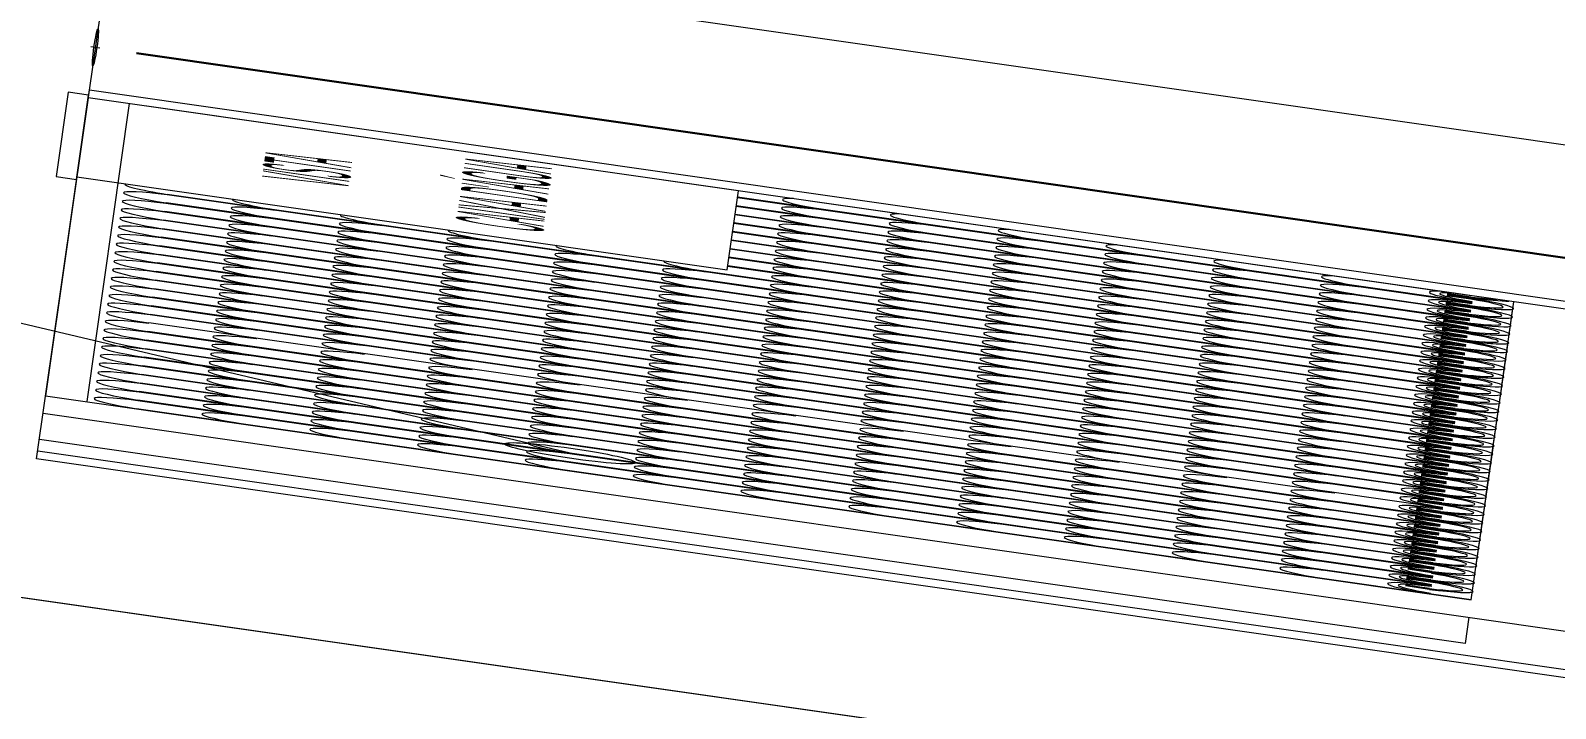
# Model space of a CAD drawing. Header units: millimetres. Extents: x -361192058 to 101130107379, y -14071650034 to 19218552450.
# Drawn here: x -134171.5 to -134040.5, y 43806.6 to 43864.8 of the extents above; entities that cross this region are included whole.
import ezdxf
from ezdxf.enums import TextEntityAlignment as Align

# ---------------------------------------------------------------- set-up
doc = ezdxf.new("R2010")
doc.units = ezdxf.units.MM
doc.header["$LTSCALE"] = 0.5
doc.layers.add('02', color=2, linetype='Continuous')
doc.layers.add('DIVERSOS', color=4, linetype='Continuous')
doc.layers.add('E-lay-9', color=9, linetype='Continuous', lineweight=9)
doc.styles.add('SANSSERIF', font='sas_____.pfb', dxfattribs={"height": 1})
doc.styles.get("Standard").update_dxf_attribs({"font": 'txt.shx', "height": 0.12})
doc.dimstyles.new('ESCALA50', dxfattribs={"dimtxt": 0.1, "dimasz": 0.06, "dimexe": 0.18, "dimexo": 0.06, "dimgap": 0.1, "dimtad": 1, "dimzin": 4, "dimdsep": 46, "dimtxsty": 'Standard', "dimblk1": 'BOLA', "dimblk2": 'BOLA', "dimsah": 1, "dimcen": -0.06, "dimse1": 1, "dimse2": 1, "dimclrd": 7, "dimclrt": 3, "dimadec": 0, "dimazin": 0, "dimtfac": 1, "dimtix": 1, "dimtmove": 0, "dimatfit": 3, "dimldrblk": 'BOLA', "dimfxl": 0, "dimtolj": 1, "dimtzin": 4, "dimarcsym": 0})

# ---------------------------------------------------------------- blocks, each defined once
blk = doc.blocks.new('BOLA')
for p, q in [((0, -1.435), (0, 1.435)), ((-1.435, 0), (1.435, 0))]:
    blk.add_line(p, q)
blk.add_circle((0, 0), 0.452)
blk = doc.blocks.new('*D849')
at = {"layer": 'Defpoints', "color": 0, "transparency": 16777216}
for p in [(4698.2647, 2420.4727), (4699.0423, 2420.4727), (4698.2647, 2415.4727)]:
    blk.add_point(p, dxfattribs=at)
at = {"layer": 'E-lay-9', "color": 7, "lineweight": -2, "transparency": 16777216}
blk.add_line((4699.0423, 2415.5327), (4699.0423, 2420.4127), dxfattribs=at)
at = {"layer": 'E-lay-9', "color": 7, "lineweight": -2, "transparency": 16777216, "xscale": 0.06, "yscale": 0.06, "zscale": 0.06}
for p, rotation in [((4699.0423, 2420.4727), 90), ((4699.0423, 2415.4727), 270)]:
    blk.add_blockref('BOLA', p, dxfattribs=dict(at, rotation=rotation))
at = {"layer": 'E-lay-9', "color": 3, "lineweight": 18, "transparency": 16777216, "insert": (4698.8823, 2417.9727), "char_height": 0.12, "attachment_point": 5, "rotation": 90}
blk.add_mtext('\\A1;5.00', dxfattribs=at)
blk = doc.blocks.new('*D1628')
at = {"layer": 'Defpoints', "color": 0, "transparency": 16777216}
for p in [(4685.2878, 2423.243), (4685.2878, 2420.043), (4686.0054, 2420.043)]:
    blk.add_point(p, dxfattribs=at)
at = {"layer": 'DIVERSOS', "color": 7, "lineweight": -2, "transparency": 16777216}
blk.add_line((4686.0054, 2423.183), (4686.0054, 2420.103), dxfattribs=at)
at = {"layer": 'DIVERSOS', "color": 7, "lineweight": -2, "transparency": 16777216, "xscale": 0.06, "yscale": 0.06, "zscale": 0.06}
for p, rotation in [((4686.0054, 2423.243), 90), ((4686.0054, 2420.043), 270)]:
    blk.add_blockref('BOLA', p, dxfattribs=dict(at, rotation=rotation))
at = {"layer": 'DIVERSOS', "color": 3, "lineweight": 18, "transparency": 16777216, "insert": (4685.8454, 2421.643), "char_height": 0.12, "attachment_point": 5, "rotation": 90}
blk.add_mtext('\\A1;3.20', dxfattribs=at)
blk = doc.blocks.new('APROVADO QUADRA 21.2 MBVII')
at = {"layer": '02', "color": 8, "lineweight": 18}
for p, q in [((4691.6063, 2418.3897), (4691.6063, 2420.4727)), ((4692.1063, 2420.4727), (4692.1063, 2418.0727)), ((4692.1063, 2418.3897), (4691.6063, 2418.3897))]:
    blk.add_line(p, q, dxfattribs=at)
at = {"layer": '02', "lineweight": 18}
for points in [[(4688.619, 2439.7183), (4674.7804, 2439.7183), (4674.7804, 2405.9015), (4688.619, 2405.9015)], [(4701.139, 2422.0652), (4688.6253, 2422.0652), (4688.6253, 2413.1258), (4701.139, 2413.1258)]]:
    blk.add_lwpolyline(points, close=True, dxfattribs=at)
at = {"layer": 'E-lay-9', "lineweight": 18}
for p, q in [((4692.7628, 2419.7098), (4693.9334, 2420.7087)), ((4698.1376, 2420.5027), (4696.5376, 2420.5027)), ((4696.5376, 2420.5027), (4696.5376, 2420.4727)), ((4698.1376, 2420.4727), (4698.1376, 2420.5027)), ((4691.2376, 2420.4727), (4698.2376, 2420.4727)), ((4691.2376, 2418.0227), (4691.2376, 2420.4727)), ((4691.3876, 2418.0727), (4691.3876, 2420.4727)), ((4698.0876, 2420.4727), (4692.4376, 2420.4727)), ((4692.4376, 2420.4727), (4692.4376, 2418.3897)), ((4696.5376, 2420.4727), (4698.1376, 2420.4727)), ((4698.0876, 2418.0727), (4698.0876, 2420.4727)), ((4698.2376, 2420.4727), (4698.2376, 2418.0227)), ((4698.0876, 2420.4127), (4692.4376, 2420.4127)), ((4698.0876, 2418.4517), (4698.0876, 2420.3873)), ((4692.4376, 2418.3897), (4692.4376, 2420.3397)), ((4692.59, 2418.4517), (4692.59, 2420.3397)), ((4692.6002, 2418.4517), (4692.6002, 2420.3397)), ((4692.7526, 2418.4517), (4692.7526, 2420.3397)), ((4692.7628, 2418.4517), (4692.7628, 2420.3397)), ((4692.9152, 2418.4517), (4692.9152, 2420.3397)), ((4692.9253, 2418.4517), (4692.9253, 2420.3397)), ((4693.0777, 2418.4517), (4693.0777, 2420.3397)), ((4693.0879, 2418.4517), (4693.0879, 2420.3397)), ((4693.2403, 2418.4517), (4693.2403, 2420.3397)), ((4693.2505, 2418.4517), (4693.2505, 2420.3397)), ((4693.4029, 2418.4517), (4693.4029, 2420.3397)), ((4693.413, 2418.4517), (4693.413, 2420.3397)), ((4693.5655, 2418.4517), (4693.5655, 2420.3397)), ((4693.5756, 2418.4517), (4693.5756, 2420.3397)), ((4693.728, 2418.4517), (4693.728, 2420.3397)), ((4693.7382, 2418.4517), (4693.7382, 2420.3397)), ((4693.8906, 2418.4517), (4693.8906, 2420.3397)), ((4693.9008, 2418.4517), (4693.9008, 2420.3397)), ((4694.0633, 2418.4517), (4694.0633, 2420.3397)), ((4694.2157, 2418.4517), (4694.2157, 2420.3397)), ((4694.2259, 2418.4517), (4694.2259, 2420.3397)), ((4694.3783, 2418.4517), (4694.3783, 2420.3397)), ((4694.3885, 2418.4517), (4694.3885, 2420.3397)), ((4694.5409, 2418.4517), (4694.5409, 2420.3397)), ((4694.551, 2418.4517), (4694.551, 2420.3397)), ((4694.7034, 2418.4517), (4694.7034, 2420.3397)), ((4694.7136, 2418.4517), (4694.7136, 2420.3397)), ((4694.866, 2418.4517), (4694.866, 2420.3397)), ((4694.8762, 2418.4517), (4694.8762, 2420.3397)), ((4695.0286, 2418.4517), (4695.0286, 2420.3397)), ((4695.0387, 2418.4517), (4695.0387, 2420.3397)), ((4695.1912, 2418.4517), (4695.1912, 2420.3397)), ((4695.2013, 2418.4517), (4695.2013, 2420.3397)), ((4695.3537, 2418.4517), (4695.3537, 2420.3397)), ((4695.3639, 2418.4517), (4695.3639, 2420.3397)), ((4695.5163, 2418.4517), (4695.5163, 2420.3397)), ((4695.5265, 2418.4517), (4695.5265, 2420.3397)), ((4695.6789, 2418.4517), (4695.6789, 2420.3397)), ((4695.689, 2418.4517), (4695.689, 2420.3397)), ((4695.8414, 2418.4517), (4695.8414, 2420.3397)), ((4695.8516, 2418.4517), (4695.8516, 2420.3397)), ((4696.004, 2418.4517), (4696.004, 2420.3397)), ((4696.0142, 2418.4517), (4696.0142, 2420.3397)), ((4696.1666, 2418.4517), (4696.1666, 2420.3397)), ((4696.1767, 2418.4517), (4696.1767, 2420.3397)), ((4696.3291, 2418.4517), (4696.3291, 2420.3397)), ((4696.3393, 2418.4517), (4696.3393, 2420.3397)), ((4696.4917, 2418.4517), (4696.4917, 2420.3397)), ((4696.5019, 2418.4517), (4696.5019, 2420.3397)), ((4696.6543, 2418.4517), (4696.6543, 2419.5227)), ((4696.6644, 2418.4517), (4696.6644, 2419.5227)), ((4696.8169, 2418.4517), (4696.8169, 2419.5227)), ((4696.827, 2418.4517), (4696.827, 2419.5227)), ((4696.9794, 2418.4517), (4696.9794, 2419.5227)), ((4696.9896, 2418.4517), (4696.9896, 2419.5227)), ((4697.142, 2418.4517), (4697.142, 2419.5227)), ((4697.1522, 2418.4517), (4697.1522, 2419.5227)), ((4697.3046, 2418.4517), (4697.3046, 2419.5227)), ((4697.3147, 2418.4517), (4697.3147, 2419.5227)), ((4697.4671, 2418.4517), (4697.4671, 2419.5227)), ((4697.4773, 2418.4517), (4697.4773, 2419.5227)), ((4697.6297, 2418.4517), (4697.6297, 2419.5227)), ((4697.6399, 2418.4517), (4697.6399, 2419.5227)), ((4697.7923, 2418.4517), (4697.7923, 2419.5227)), ((4697.8024, 2418.4517), (4697.8024, 2419.5227)), ((4697.9548, 2418.4517), (4697.9548, 2419.5227)), ((4697.965, 2418.4517), (4697.965, 2419.5227)), ((4692.5189, 2418.4517), (4692.5189, 2418.4868)), ((4692.5345, 2418.4517), (4692.5345, 2418.4868)), ((4692.6557, 2418.4517), (4692.6557, 2418.4868)), ((4692.6713, 2418.4517), (4692.6713, 2418.4868)), ((4692.6815, 2418.4517), (4692.6815, 2418.4868)), ((4692.6971, 2418.4517), (4692.6971, 2418.4868)), ((4692.8339, 2418.4517), (4692.8339, 2418.4868)), ((4692.844, 2418.4517), (4692.844, 2418.4868)), ((4692.8596, 2418.4517), (4692.8596, 2418.4868)), ((4692.9809, 2418.4517), (4692.9809, 2418.4868)), ((4692.9965, 2418.4517), (4692.9965, 2418.4868)), ((4693.0066, 2418.4517), (4693.0066, 2418.4868)), ((4693.0222, 2418.4517), (4693.0222, 2418.4868)), ((4693.1434, 2418.4517), (4693.1434, 2418.4868)), ((4693.159, 2418.4517), (4693.159, 2418.4868)), ((4693.1692, 2418.4517), (4693.1692, 2418.4868)), ((4693.1848, 2418.4517), (4693.1848, 2418.4868)), ((4693.306, 2418.4517), (4693.306, 2418.4868)), ((4693.3216, 2418.4517), (4693.3216, 2418.4868)), ((4693.3318, 2418.4517), (4693.3318, 2418.4868)), ((4693.3473, 2418.4517), (4693.3473, 2418.4868)), ((4693.4686, 2418.4517), (4693.4686, 2418.4868)), ((4693.4842, 2418.4517), (4693.4842, 2418.4868)), ((4693.4943, 2418.4517), (4693.4943, 2418.4868)), ((4693.5099, 2418.4517), (4693.5099, 2418.4868)), ((4693.6312, 2418.4517), (4693.6312, 2418.4868)), ((4693.6467, 2418.4517), (4693.6467, 2418.4868)), ((4693.6569, 2418.4517), (4693.6569, 2418.4868)), ((4693.6725, 2418.4517), (4693.6725, 2418.4868)), ((4693.7937, 2418.4517), (4693.7937, 2418.4868)), ((4693.8093, 2418.4517), (4693.8093, 2418.4868)), ((4693.8195, 2418.4517), (4693.8195, 2418.4868)), ((4693.8351, 2418.4517), (4693.8351, 2418.4868)), ((4693.9563, 2418.4517), (4693.9563, 2418.4868)), ((4693.9719, 2418.4517), (4693.9719, 2418.4868)), ((4693.982, 2418.4517), (4693.982, 2418.4868)), ((4693.9976, 2418.4517), (4693.9976, 2418.4868)), ((4694.1189, 2418.4517), (4694.1189, 2418.4868)), ((4694.1344, 2418.4517), (4694.1344, 2418.4868)), ((4694.1446, 2418.4517), (4694.1446, 2418.4868)), ((4694.1602, 2418.4517), (4694.1602, 2418.4868)), ((4694.2814, 2418.4517), (4694.2814, 2418.4868)), ((4694.297, 2418.4517), (4694.297, 2418.4868)), ((4694.3072, 2418.4517), (4694.3072, 2418.4868)), ((4694.3228, 2418.4517), (4694.3228, 2418.4868)), ((4694.444, 2418.4517), (4694.444, 2418.4868)), ((4694.4596, 2418.4517), (4694.4596, 2418.4868)), ((4694.4697, 2418.4517), (4694.4697, 2418.4868)), ((4694.4853, 2418.4517), (4694.4853, 2418.4868)), ((4694.6066, 2418.4517), (4694.6066, 2418.4868)), ((4694.6222, 2418.4517), (4694.6222, 2418.4868)), ((4694.6323, 2418.4517), (4694.6323, 2418.4868)), ((4694.6479, 2418.4517), (4694.6479, 2418.4868)), ((4694.7691, 2418.4517), (4694.7691, 2418.4868)), ((4694.7847, 2418.4517), (4694.7847, 2418.4868)), ((4694.7949, 2418.4517), (4694.7949, 2418.4868)), ((4694.8105, 2418.4517), (4694.8105, 2418.4868)), ((4694.9317, 2418.4517), (4694.9317, 2418.4868)), ((4694.9473, 2418.4517), (4694.9473, 2418.4868)), ((4694.9575, 2418.4517), (4694.9575, 2418.4868)), ((4694.973, 2418.4517), (4694.973, 2418.4868)), ((4695.0943, 2418.4517), (4695.0943, 2418.4868)), ((4695.1099, 2418.4517), (4695.1099, 2418.4868)), ((4695.12, 2418.4517), (4695.12, 2418.4868)), ((4695.1356, 2418.4517), (4695.1356, 2418.4868)), ((4695.2569, 2418.4517), (4695.2569, 2418.4868)), ((4695.2724, 2418.4517), (4695.2724, 2418.4868)), ((4695.2826, 2418.4517), (4695.2826, 2418.4868)), ((4695.2982, 2418.4517), (4695.2982, 2418.4868)), ((4695.4194, 2418.4517), (4695.4194, 2418.4868)), ((4695.435, 2418.4517), (4695.435, 2418.4868)), ((4695.4452, 2418.4517), (4695.4452, 2418.4868)), ((4695.4608, 2418.4517), (4695.4608, 2418.4868)), ((4695.582, 2418.4517), (4695.582, 2418.4868)), ((4695.5976, 2418.4517), (4695.5976, 2418.4868)), ((4695.6077, 2418.4517), (4695.6077, 2418.4868)), ((4695.6233, 2418.4517), (4695.6233, 2418.4868)), ((4695.7446, 2418.4517), (4695.7446, 2418.4868)), ((4695.7601, 2418.4517), (4695.7601, 2418.4868)), ((4695.7703, 2418.4517), (4695.7703, 2418.4868)), ((4695.7859, 2418.4517), (4695.7859, 2418.4868)), ((4695.9071, 2418.4517), (4695.9071, 2418.4868)), ((4695.9227, 2418.4517), (4695.9227, 2418.4868)), ((4695.9329, 2418.4517), (4695.9329, 2418.4868)), ((4695.9485, 2418.4517), (4695.9485, 2418.4868)), ((4696.0697, 2418.4517), (4696.0697, 2418.4868)), ((4696.0853, 2418.4517), (4696.0853, 2418.4868)), ((4696.0954, 2418.4517), (4696.0954, 2418.4868)), ((4696.111, 2418.4517), (4696.111, 2418.4868)), ((4696.2323, 2418.4517), (4696.2323, 2418.4868)), ((4696.2479, 2418.4517), (4696.2479, 2418.4868)), ((4696.258, 2418.4517), (4696.258, 2418.4868)), ((4696.2736, 2418.4517), (4696.2736, 2418.4868)), ((4696.3948, 2418.4517), (4696.3948, 2418.4868)), ((4696.4104, 2418.4517), (4696.4104, 2418.4868)), ((4696.4206, 2418.4517), (4696.4206, 2418.4868)), ((4696.4362, 2418.4517), (4696.4362, 2418.4868)), ((4696.5574, 2418.4517), (4696.5574, 2418.4868)), ((4696.573, 2418.4517), (4696.573, 2418.4868)), ((4696.5832, 2418.4517), (4696.5832, 2418.4868)), ((4696.5987, 2418.4517), (4696.5987, 2418.4868)), ((4696.72, 2418.4517), (4696.72, 2418.4868)), ((4696.7356, 2418.4517), (4696.7356, 2418.4868)), ((4696.7457, 2418.4517), (4696.7457, 2418.4868)), ((4696.7613, 2418.4517), (4696.7613, 2418.4868)), ((4696.8826, 2418.4517), (4696.8826, 2418.4868)), ((4696.8981, 2418.4517), (4696.8981, 2418.4868)), ((4696.9083, 2418.4517), (4696.9083, 2418.4868)), ((4696.9239, 2418.4517), (4696.9239, 2418.4868)), ((4697.0451, 2418.4517), (4697.0451, 2418.4868)), ((4697.0607, 2418.4517), (4697.0607, 2418.4868)), ((4697.0709, 2418.4517), (4697.0709, 2418.4868)), ((4697.0865, 2418.4517), (4697.0865, 2418.4868)), ((4697.2077, 2418.4517), (4697.2077, 2418.4868)), ((4697.2233, 2418.4517), (4697.2233, 2418.4868)), ((4697.2334, 2418.4517), (4697.2334, 2418.4868)), ((4697.249, 2418.4517), (4697.249, 2418.4868)), ((4697.3703, 2418.4517), (4697.3703, 2418.4868)), ((4697.3858, 2418.4517), (4697.3858, 2418.4868)), ((4697.396, 2418.4517), (4697.396, 2418.4868)), ((4697.4116, 2418.4517), (4697.4116, 2418.4868)), ((4697.5328, 2418.4517), (4697.5328, 2418.4868)), ((4697.5484, 2418.4517), (4697.5484, 2418.4868)), ((4697.5586, 2418.4517), (4697.5586, 2418.4868)), ((4697.5742, 2418.4517), (4697.5742, 2418.4868)), ((4697.6954, 2418.4517), (4697.6954, 2418.4868)), ((4697.711, 2418.4517), (4697.711, 2418.4868)), ((4697.7211, 2418.4517), (4697.7211, 2418.4868)), ((4697.7367, 2418.4517), (4697.7367, 2418.4868)), ((4697.858, 2418.4517), (4697.858, 2418.4868)), ((4697.8736, 2418.4517), (4697.8736, 2418.4868)), ((4697.8837, 2418.4517), (4697.8837, 2418.4868)), ((4697.8993, 2418.4517), (4697.8993, 2418.4868)), ((4698.0205, 2418.4517), (4698.0205, 2418.4868)), ((4698.0361, 2418.4517), (4698.0361, 2418.4868)), ((4698.0463, 2418.4517), (4698.0463, 2418.4868)), ((4698.0619, 2418.4517), (4698.0619, 2418.4868)), ((4692.4376, 2418.3897), (4694.0634, 2418.3897)), ((4693.0879, 2418.3897), (4694.7137, 2418.3897)), ((4693.7382, 2418.3897), (4695.3639, 2418.3897)), ((4694.3885, 2418.3897), (4696.0142, 2418.3897)), ((4695.0387, 2418.3897), (4696.6645, 2418.3897)), ((4695.689, 2418.3897), (4697.3148, 2418.3897)), ((4696.3393, 2418.3897), (4697.965, 2418.3897)), ((4696.5019, 2418.3897), (4698.0876, 2418.3897))]:
    blk.add_line(p, q, dxfattribs=at)
blk.add_lwpolyline([(4698.0876, 2419.5227), (4698.0876, 2420.4727), (4696.5876, 2420.4727), (4696.5876, 2419.5227)], close=True, dxfattribs=at)
at = {"layer": 'E-lay-9', "lineweight": 18, "flags": 128}
for points in [[(4692.4376, 2418.4497), (4692.4532, 2418.4497, -0.788263), (4692.5744, 2418.4497), (4692.59, 2418.4497, 0.827036)], [(4692.6002, 2418.4497), (4692.6158, 2418.4497, -0.788263), (4692.737, 2418.4497), (4692.7526, 2418.4497, 0.827036)], [(4692.7628, 2418.4497), (4692.7784, 2418.4497, -0.788263), (4692.8996, 2418.4497), (4692.9152, 2418.4497, 0.827036)], [(4692.9253, 2418.4497), (4692.9409, 2418.4497, -0.788263), (4693.0622, 2418.4497), (4693.0777, 2418.4497, 0.827036)], [(4693.0879, 2418.4497), (4693.1035, 2418.4497, -0.788263), (4693.2247, 2418.4497), (4693.2403, 2418.4497, 0.827036)], [(4693.2505, 2418.4497), (4693.2661, 2418.4497, -0.788263), (4693.3873, 2418.4497), (4693.4029, 2418.4497, 0.827036)], [(4693.413, 2418.4497), (4693.4286, 2418.4497, -0.788263), (4693.5499, 2418.4497), (4693.5655, 2418.4497, 0.827036)], [(4693.5756, 2418.4497), (4693.5912, 2418.4497, -0.788263), (4693.7124, 2418.4497), (4693.728, 2418.4497, 0.827036)], [(4693.7382, 2418.4497), (4693.7538, 2418.4497, -0.788263), (4693.875, 2418.4497), (4693.8906, 2418.4497, 0.827036)], [(4693.9008, 2418.4497), (4693.9163, 2418.4497, -0.788263), (4694.0376, 2418.4497), (4694.0532, 2418.4497, 0.827036)], [(4694.0633, 2418.4497), (4694.0789, 2418.4497, -0.788263), (4694.2001, 2418.4497), (4694.2157, 2418.4497, 0.827036)], [(4694.2259, 2418.4497), (4694.2415, 2418.4497, -0.788263), (4694.3627, 2418.4497), (4694.3783, 2418.4497, 0.827036)], [(4694.3885, 2418.4497), (4694.404, 2418.4497, -0.788263), (4694.5253, 2418.4497), (4694.5409, 2418.4497, 0.827036)], [(4694.551, 2418.4497), (4694.5666, 2418.4497, -0.788263), (4694.6879, 2418.4497), (4694.7034, 2418.4497, 0.827036)], [(4694.7136, 2418.4497), (4694.7292, 2418.4497, -0.788263), (4694.8504, 2418.4497), (4694.866, 2418.4497, 0.827036)], [(4694.8762, 2418.4497), (4694.8918, 2418.4497, -0.788263), (4695.013, 2418.4497), (4695.0286, 2418.4497, 0.827036)], [(4695.0387, 2418.4497), (4695.0543, 2418.4497, -0.788263), (4695.1756, 2418.4497), (4695.1912, 2418.4497, 0.827036)], [(4695.2013, 2418.4497), (4695.2169, 2418.4497, -0.788263), (4695.3381, 2418.4497), (4695.3537, 2418.4497, 0.827036)], [(4695.3639, 2418.4497), (4695.3795, 2418.4497, -0.788263), (4695.5007, 2418.4497), (4695.5163, 2418.4497, 0.827036)], [(4695.5265, 2418.4497), (4695.542, 2418.4497, -0.788263), (4695.6633, 2418.4497), (4695.6789, 2418.4497, 0.827036)], [(4695.689, 2418.4497), (4695.7046, 2418.4497, -0.788263), (4695.8258, 2418.4497), (4695.8414, 2418.4497, 0.827036)], [(4695.8516, 2418.4497), (4695.8672, 2418.4497, -0.788263), (4695.9884, 2418.4497), (4696.004, 2418.4497, 0.827036)], [(4696.0142, 2418.4497), (4696.0297, 2418.4497, -0.788263), (4696.151, 2418.4497), (4696.1666, 2418.4497, 0.827036)], [(4696.1767, 2418.4497), (4696.1923, 2418.4497, -0.788263), (4696.3136, 2418.4497), (4696.3291, 2418.4497, 0.827036)], [(4696.3393, 2418.4497), (4696.3549, 2418.4497, -0.788263), (4696.4761, 2418.4497), (4696.4917, 2418.4497, 0.827036)], [(4696.5019, 2418.4497), (4696.5175, 2418.4497, -0.788263), (4696.6387, 2418.4497), (4696.6543, 2418.4497, 0.827036)], [(4696.6644, 2418.4497), (4696.68, 2418.4497, -0.788263), (4696.8013, 2418.4497), (4696.8169, 2418.4497, 0.827036)], [(4696.827, 2418.4497), (4696.8426, 2418.4497, -0.788263), (4696.9638, 2418.4497), (4696.9794, 2418.4497, 0.827036)], [(4696.9896, 2418.4497), (4697.0052, 2418.4497, -0.788263), (4697.1264, 2418.4497), (4697.142, 2418.4497, 0.827036)], [(4697.1522, 2418.4497), (4697.1677, 2418.4497, -0.788263), (4697.289, 2418.4497), (4697.3046, 2418.4497, 0.827036)], [(4697.3147, 2418.4497), (4697.3303, 2418.4497, -0.788263), (4697.4515, 2418.4497), (4697.4671, 2418.4497, 0.827036)], [(4697.4773, 2418.4497), (4697.4929, 2418.4497, -0.788263), (4697.6141, 2418.4497), (4697.6297, 2418.4497, 0.827036)], [(4697.6399, 2418.4497), (4697.6554, 2418.4497, -0.788263), (4697.7767, 2418.4497), (4697.7923, 2418.4497, 0.827036)], [(4697.8024, 2418.4497), (4697.818, 2418.4497, -0.788263), (4697.9393, 2418.4497), (4697.9548, 2418.4497, 0.827036)], [(4692.5189, 2418.4517), (4692.5345, 2418.4517, 0.788263), (4692.6557, 2418.4517), (4692.6713, 2418.4517, -0.827036)], [(4692.6815, 2418.4517), (4692.6971, 2418.4517, 0.788263), (4692.8183, 2418.4517), (4692.8339, 2418.4517, -0.827036)], [(4692.844, 2418.4517), (4692.8596, 2418.4517, 0.788263), (4692.9809, 2418.4517), (4692.9965, 2418.4517, -0.827036)], [(4693.0066, 2418.4517), (4693.0222, 2418.4517, 0.788263), (4693.1434, 2418.4517), (4693.159, 2418.4517, -0.827036)], [(4693.1692, 2418.4517), (4693.1848, 2418.4517, 0.788263), (4693.306, 2418.4517), (4693.3216, 2418.4517, -0.827036)], [(4693.3318, 2418.4517), (4693.3473, 2418.4517, 0.788263), (4693.4686, 2418.4517), (4693.4842, 2418.4517, -0.827036)], [(4693.4943, 2418.4517), (4693.5099, 2418.4517, 0.788263), (4693.6312, 2418.4517), (4693.6467, 2418.4517, -0.827036)], [(4693.6569, 2418.4517), (4693.6725, 2418.4517, 0.788263), (4693.7937, 2418.4517), (4693.8093, 2418.4517, -0.827036)], [(4693.8195, 2418.4517), (4693.8351, 2418.4517, 0.788263), (4693.9563, 2418.4517), (4693.9719, 2418.4517, -0.827036)], [(4693.982, 2418.4517), (4693.9976, 2418.4517, 0.788263), (4694.1189, 2418.4517), (4694.1344, 2418.4517, -0.827036)], [(4694.1446, 2418.4517), (4694.1602, 2418.4517, 0.788263), (4694.2814, 2418.4517), (4694.297, 2418.4517, -0.827036)], [(4694.3072, 2418.4517), (4694.3228, 2418.4517, 0.788263), (4694.444, 2418.4517), (4694.4596, 2418.4517, -0.827036)], [(4694.4697, 2418.4517), (4694.4853, 2418.4517, 0.788263), (4694.6066, 2418.4517), (4694.6222, 2418.4517, -0.827036)], [(4694.6323, 2418.4517), (4694.6479, 2418.4517, 0.788263), (4694.7691, 2418.4517), (4694.7847, 2418.4517, -0.827036)], [(4694.7949, 2418.4517), (4694.8105, 2418.4517, 0.788263), (4694.9317, 2418.4517), (4694.9473, 2418.4517, -0.827036)], [(4694.9575, 2418.4517), (4694.973, 2418.4517, 0.788263), (4695.0943, 2418.4517), (4695.1099, 2418.4517, -0.827036)], [(4695.12, 2418.4517), (4695.1356, 2418.4517, 0.788263), (4695.2569, 2418.4517), (4695.2724, 2418.4517, -0.827036)], [(4695.2826, 2418.4517), (4695.2982, 2418.4517, 0.788263), (4695.4194, 2418.4517), (4695.435, 2418.4517, -0.827036)], [(4695.4452, 2418.4517), (4695.4608, 2418.4517, 0.788263), (4695.582, 2418.4517), (4695.5976, 2418.4517, -0.827036)], [(4695.6077, 2418.4517), (4695.6233, 2418.4517, 0.788263), (4695.7446, 2418.4517), (4695.7601, 2418.4517, -0.827036)], [(4695.7703, 2418.4517), (4695.7859, 2418.4517, 0.788263), (4695.9071, 2418.4517), (4695.9227, 2418.4517, -0.827036)], [(4695.9329, 2418.4517), (4695.9485, 2418.4517, 0.788263), (4696.0697, 2418.4517), (4696.0853, 2418.4517, -0.827036)], [(4696.0954, 2418.4517), (4696.111, 2418.4517, 0.788263), (4696.2323, 2418.4517), (4696.2479, 2418.4517, -0.827036)], [(4696.258, 2418.4517), (4696.2736, 2418.4517, 0.788263), (4696.3948, 2418.4517), (4696.4104, 2418.4517, -0.827036)], [(4696.4206, 2418.4517), (4696.4362, 2418.4517, 0.788263), (4696.5574, 2418.4517), (4696.573, 2418.4517, -0.827036)], [(4696.5832, 2418.4517), (4696.5987, 2418.4517, 0.788263), (4696.72, 2418.4517), (4696.7356, 2418.4517, -0.827036)], [(4696.7457, 2418.4517), (4696.7613, 2418.4517, 0.788263), (4696.8826, 2418.4517), (4696.8981, 2418.4517, -0.827036)], [(4696.9083, 2418.4517), (4696.9239, 2418.4517, 0.788263), (4697.0451, 2418.4517), (4697.0607, 2418.4517, -0.827036)], [(4697.0709, 2418.4517), (4697.0865, 2418.4517, 0.788263), (4697.2077, 2418.4517), (4697.2233, 2418.4517, -0.827036)], [(4697.2334, 2418.4517), (4697.249, 2418.4517, 0.788263), (4697.3703, 2418.4517), (4697.3858, 2418.4517, -0.827036)], [(4697.396, 2418.4517), (4697.4116, 2418.4517, 0.788263), (4697.5328, 2418.4517), (4697.5484, 2418.4517, -0.827036)], [(4697.5586, 2418.4517), (4697.5742, 2418.4517, 0.788263), (4697.6954, 2418.4517), (4697.711, 2418.4517, -0.827036)], [(4697.7211, 2418.4517), (4697.7367, 2418.4517, 0.788263), (4697.858, 2418.4517), (4697.8736, 2418.4517, -0.827036)], [(4697.8837, 2418.4517), (4697.8993, 2418.4517, 0.788263), (4698.0205, 2418.4517), (4698.0361, 2418.4517, -0.827036)]]:
    blk.add_lwpolyline(points, format="xyb", close=True, dxfattribs=at)
for points in [[(4698.0876, 2418.4973, 0.553916), (4697.965, 2418.4497), (4697.9806, 2418.4497, -0.60452), (4698.0876, 2418.4767)], [(4694.0634, 2418.3889, -0.378735), (4693.982, 2418.4517), (4693.9976, 2418.4517, 0.369975), (4694.0634, 2418.4041)], [(4694.7137, 2418.3889, -0.378735), (4694.6323, 2418.4517), (4694.6479, 2418.4517, 0.369975), (4694.7137, 2418.4041)], [(4695.3639, 2418.3889, -0.378735), (4695.2826, 2418.4517), (4695.2982, 2418.4517, 0.369975), (4695.3639, 2418.4041)], [(4696.0142, 2418.3889, -0.378735), (4695.9329, 2418.4517), (4695.9485, 2418.4517, 0.369975), (4696.0142, 2418.4041)], [(4696.6645, 2418.3889, -0.378735), (4696.5832, 2418.4517), (4696.5987, 2418.4517, 0.369975), (4696.6645, 2418.4041)], [(4697.3148, 2418.3889, -0.378735), (4697.2334, 2418.4517), (4697.249, 2418.4517, 0.369975), (4697.3148, 2418.4041)], [(4697.965, 2418.3889, -0.378735), (4697.8837, 2418.4517), (4697.8993, 2418.4517, 0.369975), (4697.965, 2418.4041)], [(4698.0876, 2418.397, -0.23306), (4698.0463, 2418.4517), (4698.0619, 2418.4517, 0.187537), (4698.0876, 2418.4146, 0.187537)]]:
    blk.add_lwpolyline(points, format="xyb", dxfattribs=at)
at = {"layer": 'E-lay-9', "lineweight": 18}
blk.add_circle((4692.7628, 2419.7098), 0.0956, dxfattribs=at)
for centre, start, end in [((4692.5138, 2420.3251), 10.8161, 169.1839), ((4692.6764, 2420.3251), 10.8161, 169.1839), ((4692.839, 2420.3251), 10.8161, 169.1839), ((4693.0015, 2420.3251), 10.8161, 169.1839), ((4693.1641, 2420.3251), 10.8161, 169.1839), ((4693.3267, 2420.3251), 10.8161, 169.1839), ((4693.4892, 2420.3251), 10.8161, 169.1839), ((4693.6518, 2420.3251), 10.8161, 169.1839), ((4693.8144, 2420.3251), 10.8161, 169.1839), ((4693.977, 2420.3251), 10.8161, 169.1839), ((4694.1395, 2420.3251), 10.8161, 169.1839), ((4694.3021, 2420.3251), 10.8161, 169.1839), ((4694.4647, 2420.3251), 10.8161, 169.1839), ((4694.6272, 2420.3251), 10.8161, 169.1839), ((4694.7898, 2420.3251), 10.8161, 169.1839), ((4694.9524, 2420.3251), 10.8161, 169.1839), ((4695.1149, 2420.3251), 10.8161, 169.1839), ((4695.2775, 2420.3251), 10.8161, 169.1839), ((4695.4401, 2420.3251), 10.8161, 169.1839), ((4695.6027, 2420.3251), 10.8161, 169.1839), ((4695.7652, 2420.3251), 10.8161, 169.1839), ((4695.9278, 2420.3251), 10.8161, 169.1839), ((4696.0904, 2420.3251), 10.8161, 169.1839), ((4696.2529, 2420.3251), 10.8161, 169.1839), ((4696.4155, 2420.3251), 10.8161, 169.1839), ((4696.5781, 2420.3251), 82.932, 169.1839), ((4692.5138, 2420.1676), 10.8161, 169.1839), ((4692.6764, 2420.1676), 10.8161, 169.1839), ((4692.839, 2420.1676), 10.8161, 169.1839), ((4693.0015, 2420.1676), 10.8161, 169.1839), ((4693.1641, 2420.1676), 10.8161, 169.1839), ((4693.3267, 2420.1676), 10.8161, 169.1839), ((4693.4892, 2420.1676), 10.8161, 169.1839), ((4693.6518, 2420.1676), 10.8161, 169.1839), ((4693.8144, 2420.1676), 10.8161, 169.1839), ((4693.977, 2420.1676), 10.8161, 169.1839), ((4694.1395, 2420.1676), 10.8161, 169.1839), ((4694.3021, 2420.1676), 10.8161, 169.1839), ((4694.4647, 2420.1676), 10.8161, 169.1839), ((4694.6272, 2420.1676), 10.8161, 169.1839), ((4694.7898, 2420.1676), 10.8161, 169.1839), ((4694.9524, 2420.1676), 10.8161, 169.1839), ((4695.1149, 2420.1676), 10.8161, 169.1839), ((4695.2775, 2420.1676), 10.8161, 169.1839), ((4695.4401, 2420.1676), 10.8161, 169.1839), ((4695.6027, 2420.1676), 10.8161, 169.1839), ((4695.7652, 2420.1676), 10.8161, 169.1839), ((4695.9278, 2420.1676), 10.8161, 169.1839), ((4696.0904, 2420.1676), 10.8161, 169.1839), ((4696.2529, 2420.1676), 10.8161, 169.1839), ((4696.4155, 2420.1676), 10.8161, 169.1839), ((4696.5781, 2420.1676), 82.932, 169.1839), ((4692.5138, 2420.0101), 10.8161, 169.1839), ((4692.6764, 2420.0101), 10.8161, 169.1839), ((4692.839, 2420.0101), 10.8161, 169.1839), ((4693.0015, 2420.0101), 10.8161, 169.1839), ((4693.1641, 2420.0101), 10.8161, 169.1839), ((4693.3267, 2420.0101), 10.8161, 169.1839), ((4693.4892, 2420.0101), 10.8161, 169.1839), ((4693.6518, 2420.0101), 10.8161, 169.1839), ((4693.8144, 2420.0101), 10.8161, 169.1839), ((4693.977, 2420.0101), 10.8161, 169.1839), ((4694.1395, 2420.0101), 10.8161, 169.1839), ((4694.3021, 2420.0101), 10.8161, 169.1839), ((4694.4647, 2420.0101), 10.8161, 169.1839), ((4694.6272, 2420.0101), 10.8161, 169.1839), ((4694.7898, 2420.0101), 10.8161, 169.1839), ((4694.9524, 2420.0101), 10.8161, 169.1839), ((4695.1149, 2420.0101), 10.8161, 169.1839), ((4695.2775, 2420.0101), 10.8161, 169.1839), ((4695.4401, 2420.0101), 10.8161, 169.1839), ((4695.6027, 2420.0101), 10.8161, 169.1839), ((4695.7652, 2420.0101), 10.8161, 169.1839), ((4695.9278, 2420.0101), 10.8161, 169.1839), ((4696.0904, 2420.0101), 10.8161, 169.1839), ((4696.2529, 2420.0101), 10.8161, 169.1839), ((4696.4155, 2420.0101), 10.8161, 169.1839), ((4696.5781, 2420.0101), 82.932, 169.1839), ((4692.5138, 2419.8526), 10.8161, 169.1839), ((4692.6764, 2419.8526), 10.8161, 169.1839), ((4692.839, 2419.8526), 10.8161, 169.1839), ((4693.0015, 2419.8526), 10.8161, 169.1839), ((4693.1641, 2419.8526), 10.8161, 169.1839), ((4693.3267, 2419.8526), 10.8161, 169.1839), ((4693.4892, 2419.8526), 10.8161, 169.1839), ((4693.6518, 2419.8526), 10.8161, 169.1839), ((4693.8144, 2419.8526), 10.8161, 169.1839), ((4693.977, 2419.8526), 10.8161, 169.1839), ((4694.1395, 2419.8526), 10.8161, 169.1839), ((4694.3021, 2419.8526), 10.8161, 169.1839), ((4694.4647, 2419.8526), 10.8161, 169.1839), ((4694.6272, 2419.8526), 10.8161, 169.1839), ((4694.7898, 2419.8526), 10.8161, 169.1839), ((4694.9524, 2419.8526), 10.8161, 169.1839), ((4695.1149, 2419.8526), 10.8161, 169.1839), ((4695.2775, 2419.8526), 10.8161, 169.1839), ((4695.4401, 2419.8526), 10.8161, 169.1839), ((4695.6027, 2419.8526), 10.8161, 169.1839), ((4695.7652, 2419.8526), 10.8161, 169.1839), ((4695.9278, 2419.8526), 10.8161, 169.1839), ((4696.0904, 2419.8526), 10.8161, 169.1839), ((4696.2529, 2419.8526), 10.8161, 169.1839), ((4696.4155, 2419.8526), 10.8161, 169.1839), ((4696.5781, 2419.8526), 82.932, 169.1839), ((4692.5138, 2419.6951), 10.8161, 169.1839), ((4692.6764, 2419.6951), 10.8161, 169.1839), ((4692.839, 2419.6951), 10.8161, 169.1839), ((4693.0015, 2419.6951), 10.8161, 169.1839), ((4693.1641, 2419.6951), 10.8161, 169.1839), ((4693.3267, 2419.6951), 10.8161, 169.1839), ((4693.4892, 2419.6951), 10.8161, 169.1839), ((4693.6518, 2419.6951), 10.8161, 169.1839), ((4693.8144, 2419.6951), 10.8161, 169.1839), ((4693.977, 2419.6951), 10.8161, 169.1839), ((4694.1395, 2419.6951), 10.8161, 169.1839), ((4694.3021, 2419.6951), 10.8161, 169.1839), ((4694.4647, 2419.6951), 10.8161, 169.1839), ((4694.6272, 2419.6951), 10.8161, 169.1839), ((4694.7898, 2419.6951), 10.8161, 169.1839), ((4694.9524, 2419.6951), 10.8161, 169.1839), ((4695.1149, 2419.6951), 10.8161, 169.1839), ((4695.2775, 2419.6951), 10.8161, 169.1839), ((4695.4401, 2419.6951), 10.8161, 169.1839), ((4695.6027, 2419.6951), 10.8161, 169.1839), ((4695.7652, 2419.6951), 10.8161, 169.1839), ((4695.9278, 2419.6951), 10.8161, 169.1839), ((4696.0904, 2419.6951), 10.8161, 169.1839), ((4696.2529, 2419.6951), 10.8161, 169.1839), ((4696.4155, 2419.6951), 10.8161, 169.1839), ((4696.5781, 2419.6951), 82.932, 169.1839), ((4692.5138, 2419.5376), 10.8161, 169.1839), ((4692.6764, 2419.5376), 10.8161, 169.1839), ((4692.839, 2419.5376), 10.8161, 169.1839), ((4693.0015, 2419.5376), 10.8161, 169.1839), ((4693.1641, 2419.5376), 10.8161, 169.1839), ((4693.3267, 2419.5376), 10.8161, 169.1839), ((4693.4892, 2419.5376), 10.8161, 169.1839), ((4693.6518, 2419.5376), 10.8161, 169.1839), ((4693.8144, 2419.5376), 10.8161, 169.1839), ((4693.977, 2419.5376), 10.8161, 169.1839), ((4694.1395, 2419.5376), 10.8161, 169.1839), ((4694.3021, 2419.5376), 10.8161, 169.1839), ((4694.4647, 2419.5376), 10.8161, 169.1839), ((4694.6272, 2419.5376), 10.8161, 169.1839), ((4694.7898, 2419.5376), 10.8161, 169.1839), ((4694.9524, 2419.5376), 10.8161, 169.1839), ((4695.1149, 2419.5376), 10.8161, 169.1839), ((4695.2775, 2419.5376), 10.8161, 169.1839), ((4695.4401, 2419.5376), 10.8161, 169.1839), ((4695.6027, 2419.5376), 10.8161, 169.1839), ((4695.7652, 2419.5376), 10.8161, 169.1839), ((4695.9278, 2419.5376), 10.8161, 169.1839), ((4696.0904, 2419.5376), 10.8161, 169.1839), ((4696.2529, 2419.5376), 10.8161, 169.1839), ((4696.4155, 2419.5376), 10.8161, 169.1839), ((4696.5781, 2419.5376), 82.932, 169.1839), ((4692.5138, 2419.3801), 10.8161, 169.1839), ((4692.6764, 2419.3801), 10.8161, 169.1839), ((4692.839, 2419.3801), 10.8161, 169.1839), ((4693.0015, 2419.3801), 10.8161, 169.1839), ((4693.1641, 2419.3801), 10.8161, 169.1839), ((4693.3267, 2419.3801), 10.8161, 169.1839), ((4693.4892, 2419.3801), 10.8161, 169.1839), ((4693.6518, 2419.3801), 10.8161, 169.1839), ((4693.8144, 2419.3801), 10.8161, 169.1839), ((4693.977, 2419.3801), 10.8161, 169.1839), ((4694.1395, 2419.3801), 10.8161, 169.1839), ((4694.3021, 2419.3801), 10.8161, 169.1839), ((4694.4647, 2419.3801), 10.8161, 169.1839), ((4694.6272, 2419.3801), 10.8161, 169.1839), ((4694.7898, 2419.3801), 10.8161, 169.1839), ((4694.9524, 2419.3801), 10.8161, 169.1839), ((4695.1149, 2419.3801), 10.8161, 169.1839), ((4695.2775, 2419.3801), 10.8161, 169.1839), ((4695.4401, 2419.3801), 10.8161, 169.1839), ((4695.6027, 2419.3801), 10.8161, 169.1839), ((4695.7652, 2419.3801), 10.8161, 169.1839), ((4695.9278, 2419.3801), 10.8161, 169.1839), ((4696.0904, 2419.3801), 10.8161, 169.1839), ((4696.2529, 2419.3801), 10.8161, 169.1839), ((4696.4155, 2419.3801), 10.8161, 169.1839), ((4696.5781, 2419.3801), 10.8161, 169.1839), ((4696.7406, 2419.3801), 10.8161, 169.1839), ((4696.9032, 2419.3801), 10.8161, 169.1839), ((4697.0658, 2419.3801), 10.8161, 169.1839), ((4697.2284, 2419.3801), 10.8161, 169.1839), ((4697.3909, 2419.3801), 10.8161, 169.1839), ((4697.5535, 2419.3801), 10.8161, 169.1839), ((4697.7161, 2419.3801), 10.8161, 169.1839), ((4697.8786, 2419.3801), 10.8161, 169.1839), ((4698.0412, 2419.3801), 53.2529, 169.1839), ((4692.5138, 2419.2226), 10.8161, 169.1839), ((4692.6764, 2419.2226), 10.8161, 169.1839), ((4692.839, 2419.2226), 10.8161, 169.1839), ((4693.0015, 2419.2226), 10.8161, 169.1839), ((4693.1641, 2419.2226), 10.8161, 169.1839), ((4693.3267, 2419.2226), 10.8161, 169.1839), ((4693.4892, 2419.2226), 10.8161, 169.1839), ((4693.6518, 2419.2226), 10.8161, 169.1839), ((4693.8144, 2419.2226), 10.8161, 169.1839), ((4693.977, 2419.2226), 10.8161, 169.1839), ((4694.1395, 2419.2226), 10.8161, 169.1839), ((4694.3021, 2419.2226), 10.8161, 169.1839), ((4694.4647, 2419.2226), 10.8161, 169.1839), ((4694.6272, 2419.2226), 10.8161, 169.1839), ((4694.7898, 2419.2226), 10.8161, 169.1839), ((4694.9524, 2419.2226), 10.8161, 169.1839), ((4695.1149, 2419.2226), 10.8161, 169.1839), ((4695.2775, 2419.2226), 10.8161, 169.1839), ((4695.4401, 2419.2226), 10.8161, 169.1839), ((4695.6027, 2419.2226), 10.8161, 169.1839), ((4695.7652, 2419.2226), 10.8161, 169.1839), ((4695.9278, 2419.2226), 10.8161, 169.1839), ((4696.0904, 2419.2226), 10.8161, 169.1839), ((4696.2529, 2419.2226), 10.8161, 169.1839), ((4696.4155, 2419.2226), 10.8161, 169.1839), ((4696.5781, 2419.2226), 10.8161, 169.1839), ((4696.7406, 2419.2226), 10.8161, 169.1839), ((4696.9032, 2419.2226), 10.8161, 169.1839), ((4697.0658, 2419.2226), 10.8161, 169.1839), ((4697.2284, 2419.2226), 10.8161, 169.1839), ((4697.3909, 2419.2226), 10.8161, 169.1839), ((4697.5535, 2419.2226), 10.8161, 169.1839), ((4697.7161, 2419.2226), 10.8161, 169.1839), ((4697.8786, 2419.2226), 10.8161, 169.1839), ((4698.0412, 2419.2226), 53.2529, 169.1839), ((4692.5138, 2419.0651), 10.8161, 169.1839), ((4692.6764, 2419.0651), 10.8161, 169.1839), ((4692.839, 2419.0651), 10.8161, 169.1839), ((4693.0015, 2419.0651), 10.8161, 169.1839), ((4693.1641, 2419.0651), 10.8161, 169.1839), ((4693.3267, 2419.0651), 10.8161, 169.1839), ((4693.4892, 2419.0651), 10.8161, 169.1839), ((4693.6518, 2419.0651), 10.8161, 169.1839), ((4693.8144, 2419.0651), 10.8161, 169.1839), ((4693.977, 2419.0651), 10.8161, 169.1839), ((4694.1395, 2419.0651), 10.8161, 169.1839), ((4694.3021, 2419.0651), 10.8161, 169.1839), ((4694.4647, 2419.0651), 10.8161, 169.1839), ((4694.6272, 2419.0651), 10.8161, 169.1839), ((4694.7898, 2419.0651), 10.8161, 169.1839), ((4694.9524, 2419.0651), 10.8161, 169.1839), ((4695.1149, 2419.0651), 10.8161, 169.1839), ((4695.2775, 2419.0651), 10.8161, 169.1839), ((4695.4401, 2419.0651), 10.8161, 169.1839), ((4695.6027, 2419.0651), 10.8161, 169.1839), ((4695.7652, 2419.0651), 10.8161, 169.1839), ((4695.9278, 2419.0651), 10.8161, 169.1839), ((4696.0904, 2419.0651), 10.8161, 169.1839), ((4696.2529, 2419.0651), 10.8161, 169.1839), ((4696.4155, 2419.0651), 10.8161, 169.1839), ((4696.5781, 2419.0651), 10.8161, 169.1839), ((4696.7406, 2419.0651), 10.8161, 169.1839), ((4696.9032, 2419.0651), 10.8161, 169.1839), ((4697.0658, 2419.0651), 10.8161, 169.1839), ((4697.2284, 2419.0651), 10.8161, 169.1839), ((4697.3909, 2419.0651), 10.8161, 169.1839), ((4697.5535, 2419.0651), 10.8161, 169.1839), ((4697.7161, 2419.0651), 10.8161, 169.1839), ((4697.8786, 2419.0651), 10.8161, 169.1839), ((4698.0412, 2419.0651), 53.2529, 169.1839), ((4692.5138, 2418.9076), 10.8161, 169.1839), ((4692.6764, 2418.9076), 10.8161, 169.1839), ((4692.839, 2418.9076), 10.8161, 169.1839), ((4693.0015, 2418.9076), 10.8161, 169.1839), ((4693.1641, 2418.9076), 10.8161, 169.1839), ((4693.3267, 2418.9076), 10.8161, 169.1839), ((4693.4892, 2418.9076), 10.8161, 169.1839), ((4693.6518, 2418.9076), 10.8161, 169.1839), ((4693.8144, 2418.9076), 10.8161, 169.1839), ((4693.977, 2418.9076), 10.8161, 169.1839), ((4694.1395, 2418.9076), 10.8161, 169.1839), ((4694.3021, 2418.9076), 10.8161, 169.1839), ((4694.4647, 2418.9076), 10.8161, 169.1839), ((4694.6272, 2418.9076), 10.8161, 169.1839), ((4694.7898, 2418.9076), 10.8161, 169.1839), ((4694.9524, 2418.9076), 10.8161, 169.1839), ((4695.1149, 2418.9076), 10.8161, 169.1839), ((4695.2775, 2418.9076), 10.8161, 169.1839), ((4695.4401, 2418.9076), 10.8161, 169.1839), ((4695.6027, 2418.9076), 10.8161, 169.1839), ((4695.7652, 2418.9076), 10.8161, 169.1839), ((4695.9278, 2418.9076), 10.8161, 169.1839), ((4696.0904, 2418.9076), 10.8161, 169.1839), ((4696.2529, 2418.9076), 10.8161, 169.1839), ((4696.4155, 2418.9076), 10.8161, 169.1839), ((4696.5781, 2418.9076), 10.8161, 169.1839), ((4696.7406, 2418.9076), 10.8161, 169.1839), ((4696.9032, 2418.9076), 10.8161, 169.1839), ((4697.0658, 2418.9076), 10.8161, 169.1839), ((4697.2284, 2418.9076), 10.8161, 169.1839), ((4697.3909, 2418.9076), 10.8161, 169.1839), ((4697.5535, 2418.9076), 10.8161, 169.1839), ((4697.7161, 2418.9076), 10.8161, 169.1839), ((4697.8786, 2418.9076), 10.8161, 169.1839), ((4698.0412, 2418.9076), 53.2529, 169.1839), ((4692.5138, 2418.7501), 10.8161, 169.1839), ((4692.6764, 2418.7501), 10.8161, 169.1839), ((4692.839, 2418.7501), 10.8161, 169.1839), ((4693.0015, 2418.7501), 10.8161, 169.1839), ((4693.1641, 2418.7501), 10.8161, 169.1839), ((4693.3267, 2418.7501), 10.8161, 169.1839), ((4693.4892, 2418.7501), 10.8161, 169.1839), ((4693.6518, 2418.7501), 10.8161, 169.1839), ((4693.8144, 2418.7501), 10.8161, 169.1839), ((4693.977, 2418.7501), 10.8161, 169.1839), ((4694.1395, 2418.7501), 10.8161, 169.1839), ((4694.3021, 2418.7501), 10.8161, 169.1839), ((4694.4647, 2418.7501), 10.8161, 169.1839), ((4694.6272, 2418.7501), 10.8161, 169.1839), ((4694.7898, 2418.7501), 10.8161, 169.1839), ((4694.9524, 2418.7501), 10.8161, 169.1839), ((4695.1149, 2418.7501), 10.8161, 169.1839), ((4695.2775, 2418.7501), 10.8161, 169.1839), ((4695.4401, 2418.7501), 10.8161, 169.1839), ((4695.6027, 2418.7501), 10.8161, 169.1839), ((4695.7652, 2418.7501), 10.8161, 169.1839), ((4695.9278, 2418.7501), 10.8161, 169.1839), ((4696.0904, 2418.7501), 10.8161, 169.1839), ((4696.2529, 2418.7501), 10.8161, 169.1839), ((4696.4155, 2418.7501), 10.8161, 169.1839), ((4696.5781, 2418.7501), 10.8161, 169.1839), ((4696.7406, 2418.7501), 10.8161, 169.1839), ((4696.9032, 2418.7501), 10.8161, 169.1839), ((4697.0658, 2418.7501), 10.8161, 169.1839), ((4697.2284, 2418.7501), 10.8161, 169.1839), ((4697.3909, 2418.7501), 10.8161, 169.1839), ((4697.5535, 2418.7501), 10.8161, 169.1839), ((4697.7161, 2418.7501), 10.8161, 169.1839), ((4697.8786, 2418.7501), 10.8161, 169.1839), ((4698.0412, 2418.7501), 53.2529, 169.1839), ((4692.5138, 2418.5926), 10.8161, 169.1839), ((4692.6764, 2418.5926), 10.8161, 169.1839), ((4692.839, 2418.5926), 10.8161, 169.1839), ((4693.0015, 2418.5926), 10.8161, 169.1839), ((4693.1641, 2418.5926), 10.8161, 169.1839), ((4693.3267, 2418.5926), 10.8161, 169.1839), ((4693.4892, 2418.5926), 10.8161, 169.1839), ((4693.6518, 2418.5926), 10.8161, 169.1839), ((4693.8144, 2418.5926), 10.8161, 169.1839), ((4693.977, 2418.5926), 10.8161, 169.1839), ((4694.1395, 2418.5926), 10.8161, 169.1839), ((4694.3021, 2418.5926), 10.8161, 169.1839), ((4694.4647, 2418.5926), 10.8161, 169.1839), ((4694.6272, 2418.5926), 10.8161, 169.1839), ((4694.7898, 2418.5926), 10.8161, 169.1839), ((4694.9524, 2418.5926), 10.8161, 169.1839), ((4695.1149, 2418.5926), 10.8161, 169.1839), ((4695.2775, 2418.5926), 10.8161, 169.1839), ((4695.4401, 2418.5926), 10.8161, 169.1839), ((4695.6027, 2418.5926), 10.8161, 169.1839), ((4695.7652, 2418.5926), 10.8161, 169.1839), ((4695.9278, 2418.5926), 10.8161, 169.1839), ((4696.0904, 2418.5926), 10.8161, 169.1839), ((4696.2529, 2418.5926), 10.8161, 169.1839), ((4696.4155, 2418.5926), 10.8161, 169.1839), ((4696.5781, 2418.5926), 10.8161, 169.1839), ((4696.7406, 2418.5926), 10.8161, 169.1839), ((4696.9032, 2418.5926), 10.8161, 169.1839), ((4697.0658, 2418.5926), 10.8161, 169.1839), ((4697.2284, 2418.5926), 10.8161, 169.1839), ((4697.3909, 2418.5926), 10.8161, 169.1839), ((4697.5535, 2418.5926), 10.8161, 169.1839), ((4697.7161, 2418.5926), 10.8161, 169.1839), ((4697.8786, 2418.5926), 10.8161, 169.1839), ((4698.0412, 2418.5926), 53.2529, 169.1839), ((4692.5074, 2418.3468), 33.5179, 36.4641), ((4692.67, 2418.3468), 33.5179, 36.4641), ((4692.8326, 2418.3468), 33.5179, 36.4641)]:
    blk.add_arc(centre, 0.0776, start, end, dxfattribs=at)
at = {"color": 0, "lineweight": 13, "flags": 8}
for p in [(4700.7247, 2280.1125), (4699.5738, 2277.8964), (4702.3546, 2276.195), (4703.6722, 2274.085), (4699.8445, 2272.2194), (4703.0488, 2270.137), (4703.0877, 2267.9803), (4700.6523, 2261.5216), (4700.7007, 2257.1593)]:
    blk.add_attdef('NIVEL', p, '', height=0.075, dxfattribs=at)
for rotation, width, p in [(90, 0.8, (4700.8205, 2275.7521)), (270, 0.6, (4703.8437, 2274.9021)), (90, 0.8, (4701.5575, 2268.5021)), (180, 0.6, (4651.1817, 2236.1931))]:
    blk.add_attdef('$PORTA', text='', height=0.09, rotation=rotation, dxfattribs=dict(at, width=width)).set_placement(p, align=Align.MIDDLE)
for p in [(4654.176, 2240.463), (4648.499, 2240.1923), (4637.8012, 2239.3845), (4633.4388, 2239.3361), (4656.3921, 2239.3121), (4652.4746, 2237.6822), (4646.4166, 2236.988), (4644.2598, 2236.9491), (4650.3646, 2236.3646)]:
    blk.add_attdef('NIVEL', p, '', height=0.075, rotation=270, dxfattribs=at)
at = {"color": 0, "lineweight": 13, "width": 0.8, "flags": 8}
for p in [(4652.0317, 2239.2163), (4644.7817, 2238.4793)]:
    blk.add_attdef('$PORTA', text='', height=0.09, dxfattribs=at).set_placement(p, align=Align.MIDDLE)
at = {"layer": 'E-lay-9', "lineweight": 18, "style": 'SANSSERIF'}
for s, p in [('VISTA', (4697.0857, 2420.0816)), ("CAIXA D'ÁGUA", (4696.7725, 2419.7943))]:
    blk.add_text(s, height=0.126, dxfattribs=at).set_placement(p)
at = {"layer": 'DIVERSOS', "lineweight": 18}
dim = blk.add_linear_dim(base=(4686.0054, 2420.043), p1=(4685.2878, 2423.243), p2=(4685.2878, 2420.043), angle=90, dimstyle='ESCALA50', dxfattribs=at)
dim.commit()
dim.dimension.update_dxf_attribs({"geometry": '*D1628', "text_midpoint": (4685.8454, 2421.643)})
at = {"layer": 'E-lay-9', "lineweight": 18}
dim = blk.add_linear_dim(base=(4699.0423, 2420.4727), p1=(4698.2647, 2415.4727), p2=(4698.2647, 2420.4727), angle=90, dimstyle='ESCALA50', dxfattribs=at)
dim.commit()
dim.dimension.update_dxf_attribs({"geometry": '*D849', "text_midpoint": (4698.8823, 2417.9727)})

msp = doc.modelspace()

# ---------------------------------------------------------------- block references
at = {"layer": '02', "color": 0, "lineweight": 30, "xscale": -4.574818403918471, "yscale": -59.40450511825884, "zscale": 4.574818403918471, "rotation": 261.8606972171988}
msp.add_blockref('APROVADO QUADRA 21.2 MBVII', (5129.041, 2225.201), dxfattribs=at)

doc.saveas('drawing.dxf')
